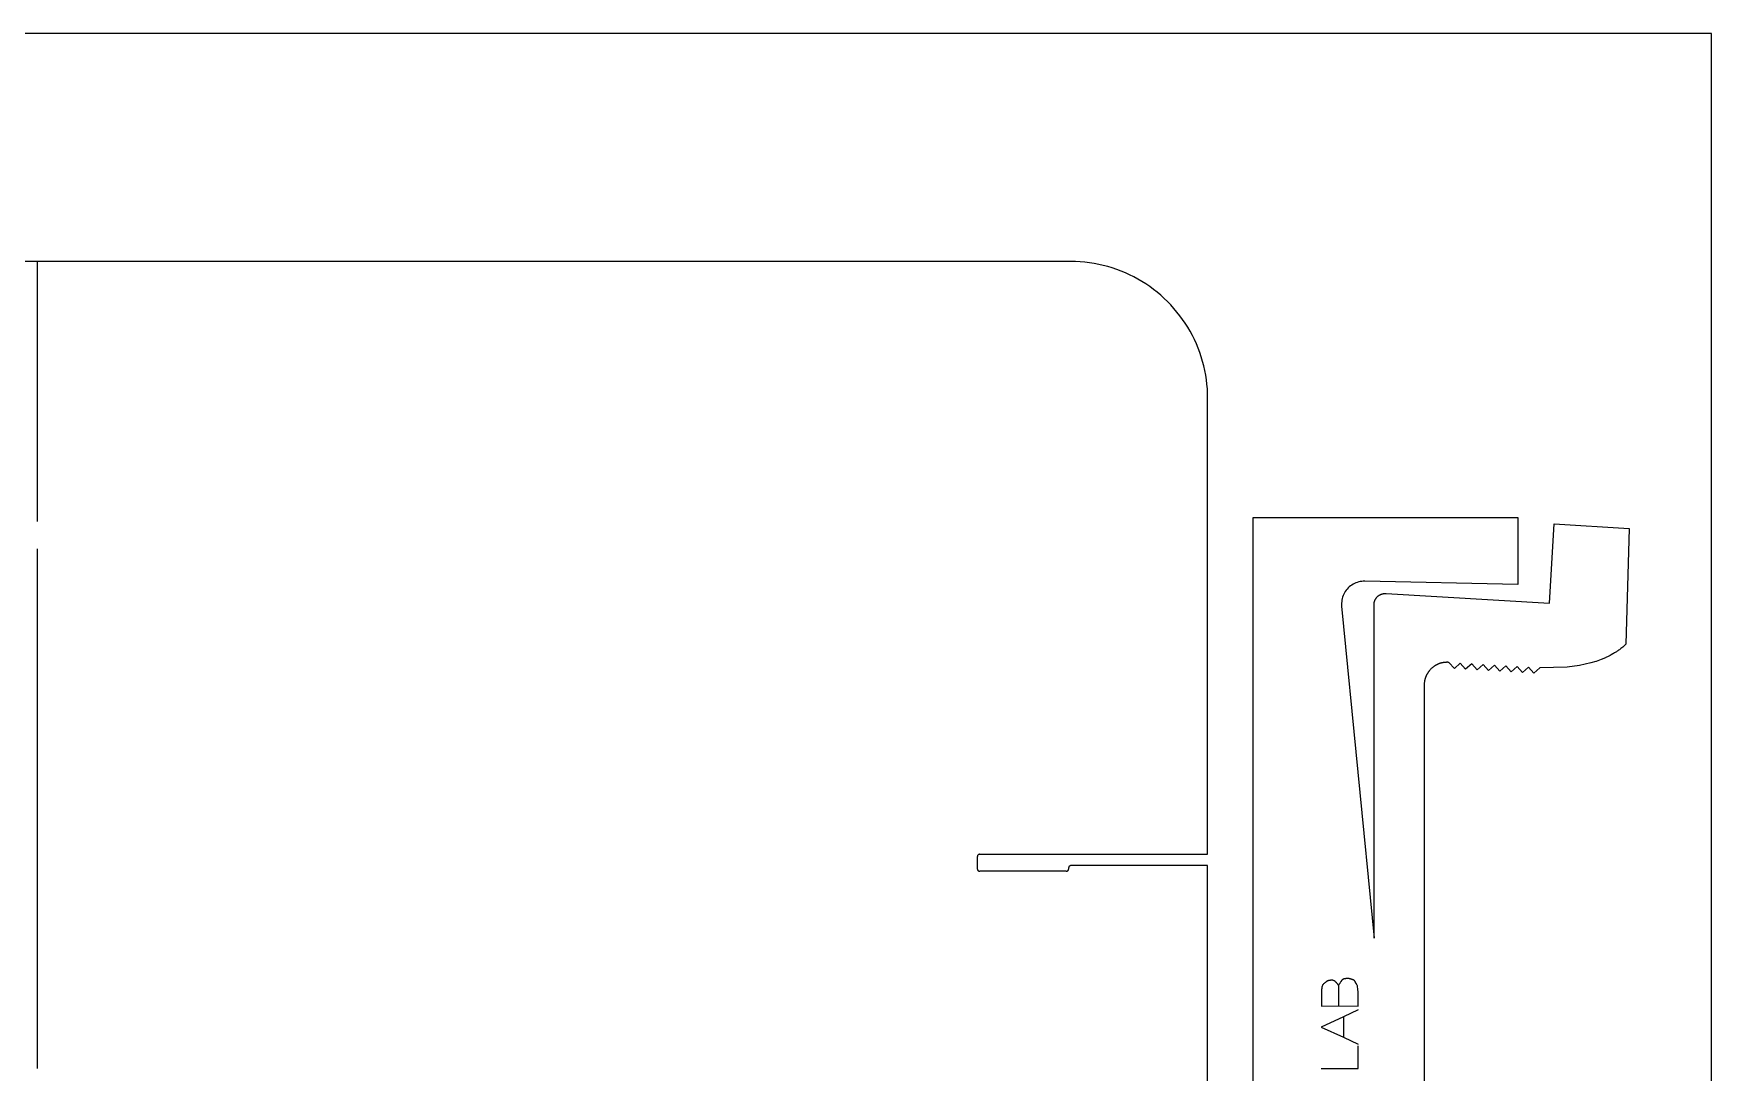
# Model space of a CAD drawing. Extents: x -148 to 148, y -92 to 92.
# Drawn here: x 0.8 to 148, y 0.9 to 92 of the extents above; entities that cross this region are included whole.
import ezdxf

# ---------------------------------------------------------------- set-up
doc = ezdxf.new("R2010")
doc.units = 0
doc.header["$MEASUREMENT"] = 0
doc.layers.get('0').update_dxf_attribs({"linetype": 'CONTINUOUS'})

msp = doc.modelspace()

# ---------------------------------------------------------------- linework, layer by layer
for p, q in [((148, 92), (-143, 92)), ((148, -92), (148, 92)), ((1.09, 72), (-2.51, 72)), ((91.79, 72), (1.09, 72)), ((1.09, 72), (1.09, 49.2)), ((92.2, 71.99), (91.79, 72)), ((92.61, 71.97), (92.2, 71.99)), ((93.02, 71.94), (92.61, 71.97)), ((93.43, 71.89), (93.02, 71.94)), ((93.83, 71.83), (93.43, 71.89)), ((94.23, 71.75), (93.83, 71.83)), ((94.63, 71.66), (94.23, 71.75)), ((95.03, 71.56), (94.63, 71.66)), ((95.42, 71.44), (95.03, 71.56)), ((95.81, 71.31), (95.42, 71.44)), ((96.2, 71.16), (95.81, 71.31)), ((96.57, 71.01), (96.2, 71.16)), ((96.95, 70.84), (96.57, 71.01)), ((97.31, 70.65), (96.95, 70.84)), ((97.67, 70.46), (97.31, 70.65)), ((98.03, 70.25), (97.67, 70.46)), ((98.37, 70.03), (98.03, 70.25)), ((98.71, 69.8), (98.37, 70.03)), ((99.04, 69.56), (98.71, 69.8)), ((99.37, 69.31), (99.04, 69.56)), ((99.68, 69.04), (99.37, 69.31)), ((99.98, 68.77), (99.68, 69.04)), ((100.28, 68.49), (99.98, 68.77)), ((100.56, 68.19), (100.28, 68.49)), ((100.84, 67.89), (100.56, 68.19)), ((101.1, 67.57), (100.84, 67.89)), ((101.35, 67.25), (101.1, 67.57)), ((101.6, 66.92), (101.35, 67.25)), ((101.83, 66.58), (101.6, 66.92)), ((102.05, 66.24), (101.83, 66.58)), ((102.25, 65.88), (102.05, 66.24)), ((102.45, 65.52), (102.25, 65.88)), ((102.63, 65.15), (102.45, 65.52)), ((102.8, 64.78), (102.63, 65.15)), ((102.96, 64.4), (102.8, 64.78)), ((103.1, 64.02), (102.96, 64.4)), ((103.23, 63.63), (103.1, 64.02)), ((103.35, 63.24), (103.23, 63.63)), ((103.45, 62.84), (103.35, 63.24)), ((103.54, 62.44), (103.45, 62.84)), ((103.62, 62.04), (103.54, 62.44)), ((103.68, 61.63), (103.62, 62.04)), ((103.73, 61.23), (103.68, 61.63)), ((103.77, 60.82), (103.73, 61.23)), ((103.79, 60.41), (103.77, 60.82)), ((103.79, 60), (103.79, 60.41)), ((103.79, 20), (103.79, 60)), ((107.79, 0), (107.79, 49.54)), ((107.79, 49.54), (131, 49.54)), ((131, 49.54), (131, 43.65)), ((133.79, 42.04), (134.2, 49)), ((134.2, 49), (140.77, 48.57)), ((140.77, 48.57), (140.48, 38.43)), ((1.09, 46.8), (1.09, 1.2)), ((115.74, 42.81), (115.68, 42.69)), ((115.8, 42.93), (115.74, 42.81)), ((115.87, 43.05), (115.8, 42.93)), ((115.95, 43.16), (115.87, 43.05)), ((116.03, 43.26), (115.95, 43.16)), ((116.13, 43.36), (116.03, 43.26)), ((116.22, 43.45), (116.13, 43.36)), ((116.33, 43.54), (116.22, 43.45)), ((116.44, 43.62), (116.33, 43.54)), ((116.55, 43.69), (116.44, 43.62)), ((116.67, 43.75), (116.55, 43.69)), ((116.8, 43.81), (116.67, 43.75)), ((116.92, 43.85), (116.8, 43.81)), ((117.05, 43.89), (116.92, 43.85)), ((117.19, 43.92), (117.05, 43.89)), ((117.32, 43.94), (117.19, 43.92)), ((117.45, 43.95), (117.32, 43.94)), ((117.59, 43.95), (117.45, 43.95)), ((131, 43.65), (117.59, 43.95)), ((118.79, 42.68), (118.82, 42.7)), ((118.82, 42.7), (118.84, 42.72)), ((118.84, 42.72), (118.86, 42.73)), ((118.86, 42.73), (118.88, 42.75)), ((118.88, 42.75), (118.91, 42.76)), ((118.91, 42.76), (118.93, 42.77)), ((118.93, 42.77), (118.95, 42.78)), ((118.95, 42.78), (118.97, 42.79)), ((118.97, 42.79), (119, 42.8)), ((119, 42.8), (119.02, 42.81)), ((119.02, 42.81), (119.05, 42.82)), ((119.05, 42.82), (119.07, 42.83)), ((119.07, 42.83), (119.1, 42.84)), ((119.1, 42.84), (119.12, 42.85)), ((119.12, 42.85), (119.15, 42.85)), ((119.15, 42.85), (119.17, 42.86)), ((119.17, 42.86), (119.2, 42.86)), ((119.2, 42.86), (119.22, 42.87)), ((119.22, 42.87), (119.25, 42.87)), ((119.25, 42.87), (119.27, 42.88)), ((119.27, 42.88), (119.3, 42.88)), ((119.3, 42.88), (119.33, 42.88)), ((119.33, 42.88), (119.37, 42.88)), ((119.37, 42.88), (119.41, 42.88)), ((119.41, 42.88), (119.45, 42.88)), ((119.45, 42.88), (133.79, 42.04)), ((115.56, 42.16), (115.55, 42.03)), ((115.55, 42.03), (115.55, 41.89)), ((115.55, 41.89), (115.55, 41.76)), ((115.55, 41.76), (118.39, 12.65)), ((115.58, 42.3), (115.56, 42.16)), ((115.6, 42.43), (115.58, 42.3)), ((115.64, 42.56), (115.6, 42.43)), ((115.68, 42.69), (115.64, 42.56)), ((118.39, 41.99), (118.4, 42.03)), ((118.39, 41.96), (118.39, 41.99)), ((118.39, 41.92), (118.39, 41.96)), ((118.39, 41.88), (118.39, 41.92)), ((118.39, 39.88), (118.39, 41.88)), ((118.4, 42.06), (118.41, 42.08)), ((118.4, 42.03), (118.4, 42.06)), ((118.41, 42.11), (118.42, 42.13)), ((118.41, 42.08), (118.41, 42.11)), ((118.42, 42.13), (118.43, 42.16)), ((118.43, 42.18), (118.44, 42.21)), ((118.43, 42.16), (118.43, 42.18)), ((118.44, 42.21), (118.45, 42.23)), ((118.45, 42.23), (118.46, 42.25)), ((118.46, 42.25), (118.47, 42.28)), ((118.47, 42.28), (118.48, 42.3)), ((118.48, 42.3), (118.49, 42.33)), ((118.49, 42.33), (118.5, 42.35)), ((118.5, 42.35), (118.52, 42.37)), ((118.52, 42.37), (118.53, 42.39)), ((118.53, 42.39), (118.54, 42.42)), ((118.54, 42.42), (118.56, 42.44)), ((118.56, 42.44), (118.57, 42.46)), ((118.57, 42.46), (118.59, 42.48)), ((118.59, 42.48), (118.6, 42.5)), ((118.6, 42.5), (118.62, 42.53)), ((118.62, 42.53), (118.65, 42.56)), ((118.65, 42.56), (118.68, 42.58)), ((118.68, 42.58), (118.7, 42.61)), ((118.7, 42.61), (118.73, 42.63)), ((118.73, 42.63), (118.76, 42.66)), ((118.76, 42.66), (118.79, 42.68)), ((118.39, 12.65), (118.39, 39.88)), ((140.36, 38.3), (140.28, 38.23)), ((140.48, 38.43), (140.36, 38.3)), ((124.46, 36.81), (124.43, 36.8)), ((124.48, 36.81), (124.46, 36.81)), ((124.51, 36.82), (124.48, 36.81)), ((124.53, 36.82), (124.51, 36.82)), ((124.56, 36.82), (124.53, 36.82)), ((124.58, 36.83), (124.56, 36.82)), ((124.61, 36.83), (124.58, 36.83)), ((124.66, 36.83), (124.61, 36.83)), ((124.71, 36.83), (124.66, 36.83)), ((124.76, 36.84), (124.71, 36.83)), ((124.81, 36.84), (124.76, 36.84)), ((124.86, 36.84), (124.81, 36.84)), ((124.91, 36.83), (124.86, 36.84)), ((124.97, 36.83), (124.91, 36.83)), ((125.44, 36.3), (124.97, 36.83)), ((137.86, 36.91), (137.41, 36.78)), ((137.89, 36.92), (137.86, 36.91)), ((138.31, 37.07), (137.89, 36.92)), ((138.71, 37.24), (138.31, 37.07)), ((138.74, 37.25), (138.71, 37.24)), ((138.93, 37.34), (138.74, 37.25)), ((139.11, 37.44), (138.93, 37.34)), ((139.21, 37.49), (139.11, 37.44)), ((139.35, 37.57), (139.21, 37.49)), ((139.41, 37.61), (139.35, 37.57)), ((139.49, 37.66), (139.41, 37.61)), ((139.61, 37.73), (139.49, 37.66)), ((139.67, 37.77), (139.61, 37.73)), ((139.74, 37.81), (139.67, 37.77)), ((139.8, 37.85), (139.74, 37.81)), ((139.85, 37.9), (139.8, 37.85)), ((139.92, 37.94), (139.85, 37.9)), ((139.96, 37.97), (139.92, 37.94)), ((140.04, 38.04), (139.96, 37.97)), ((140.13, 38.1), (140.04, 38.04)), ((140.21, 38.17), (140.13, 38.1)), ((140.28, 38.23), (140.21, 38.17)), ((122.86, 35.34), (122.85, 35.31)), ((122.87, 35.39), (122.86, 35.36)), ((122.86, 35.36), (122.86, 35.34)), ((122.88, 35.41), (122.87, 35.39)), ((122.89, 35.46), (122.88, 35.44)), ((122.88, 35.44), (122.88, 35.41)), ((122.9, 35.48), (122.89, 35.46)), ((122.91, 35.51), (122.9, 35.48)), ((122.92, 35.53), (122.91, 35.51)), ((122.93, 35.56), (122.92, 35.53)), ((122.94, 35.58), (122.93, 35.56)), ((122.95, 35.6), (122.94, 35.58)), ((122.96, 35.63), (122.95, 35.6)), ((122.97, 35.65), (122.96, 35.63)), ((122.98, 35.68), (122.97, 35.65)), ((122.99, 35.7), (122.98, 35.68)), ((123, 35.72), (122.99, 35.7)), ((123.01, 35.75), (123, 35.72)), ((123.02, 35.77), (123.01, 35.75)), ((123.04, 35.79), (123.02, 35.77)), ((123.05, 35.81), (123.04, 35.79)), ((123.06, 35.84), (123.05, 35.81)), ((123.07, 35.86), (123.06, 35.84)), ((123.09, 35.88), (123.07, 35.86)), ((123.1, 35.9), (123.09, 35.88)), ((123.11, 35.92), (123.1, 35.9)), ((123.13, 35.94), (123.11, 35.92)), ((123.14, 35.97), (123.13, 35.94)), ((123.16, 35.99), (123.14, 35.97)), ((123.17, 36.01), (123.16, 35.99)), ((123.19, 36.03), (123.17, 36.01)), ((123.2, 36.05), (123.19, 36.03)), ((123.22, 36.07), (123.2, 36.05)), ((123.25, 36.11), (123.22, 36.07)), ((123.28, 36.15), (123.25, 36.11)), ((123.32, 36.18), (123.28, 36.15)), ((123.35, 36.22), (123.32, 36.18)), ((123.39, 36.26), (123.35, 36.22)), ((123.42, 36.29), (123.39, 36.26)), ((123.46, 36.32), (123.42, 36.29)), ((123.49, 36.36), (123.46, 36.32)), ((123.53, 36.39), (123.49, 36.36)), ((123.57, 36.42), (123.53, 36.39)), ((123.61, 36.45), (123.57, 36.42)), ((123.65, 36.48), (123.61, 36.45)), ((123.68, 36.49), (123.65, 36.48)), ((123.7, 36.51), (123.68, 36.49)), ((123.72, 36.52), (123.7, 36.51)), ((123.74, 36.54), (123.72, 36.52)), ((123.76, 36.55), (123.74, 36.54)), ((123.78, 36.56), (123.76, 36.55)), ((123.81, 36.58), (123.78, 36.56)), ((123.83, 36.59), (123.81, 36.58)), ((123.85, 36.6), (123.83, 36.59)), ((123.87, 36.61), (123.85, 36.6)), ((123.9, 36.62), (123.87, 36.61)), ((123.92, 36.64), (123.9, 36.62)), ((123.94, 36.65), (123.92, 36.64)), ((123.97, 36.66), (123.94, 36.65)), ((123.99, 36.67), (123.97, 36.66)), ((124.01, 36.68), (123.99, 36.67)), ((124.04, 36.69), (124.01, 36.68)), ((124.06, 36.7), (124.04, 36.69)), ((124.09, 36.71), (124.06, 36.7)), ((124.11, 36.72), (124.09, 36.71)), ((124.13, 36.72), (124.11, 36.72)), ((124.16, 36.73), (124.13, 36.72)), ((124.18, 36.74), (124.16, 36.73)), ((124.21, 36.75), (124.18, 36.74)), ((124.23, 36.76), (124.21, 36.75)), ((124.26, 36.76), (124.23, 36.76)), ((124.28, 36.77), (124.26, 36.76)), ((124.31, 36.78), (124.28, 36.77)), ((124.33, 36.78), (124.31, 36.78)), ((124.36, 36.79), (124.33, 36.78)), ((124.38, 36.79), (124.36, 36.79)), ((124.41, 36.8), (124.38, 36.79)), ((124.43, 36.8), (124.41, 36.8)), ((125.96, 36.77), (125.44, 36.3)), ((126.43, 36.24), (125.96, 36.77)), ((126.96, 36.71), (126.43, 36.24)), ((127.43, 36.18), (126.96, 36.71)), ((127.96, 36.65), (127.43, 36.18)), ((128.43, 36.13), (127.96, 36.65)), ((128.96, 36.6), (128.43, 36.13)), ((129.43, 36.07), (128.96, 36.6)), ((129.96, 36.54), (129.43, 36.07)), ((130.43, 36.01), (129.96, 36.54)), ((130.96, 36.48), (130.43, 36.01)), ((131.43, 35.95), (130.96, 36.48)), ((131.95, 36.42), (131.43, 35.95)), ((132.42, 35.89), (131.95, 36.42)), ((132.95, 36.36), (132.42, 35.89)), ((135.35, 36.42), (132.95, 36.36)), ((136.43, 36.56), (135.35, 36.42)), ((137.41, 36.78), (136.43, 36.56)), ((122.8, 34.94), (122.79, 34.89)), ((122.79, 34.89), (122.79, 34.84)), ((122.79, 34.84), (122.79, 34.59)), ((122.79, 34.59), (122.79, 12.65)), ((122.81, 35.09), (122.8, 35.04)), ((122.8, 35.04), (122.8, 34.99)), ((122.8, 34.99), (122.8, 34.94)), ((122.82, 35.14), (122.81, 35.09)), ((122.83, 35.21), (122.82, 35.19)), ((122.82, 35.19), (122.82, 35.16)), ((122.82, 35.16), (122.82, 35.14)), ((122.84, 35.26), (122.83, 35.24)), ((122.83, 35.24), (122.83, 35.21)), ((122.85, 35.31), (122.84, 35.29)), ((122.84, 35.29), (122.84, 35.26)), ((83.6, 19.83), (83.59, 19.8)), ((83.59, 18.7), (83.59, 19.8)), ((83.61, 19.88), (83.6, 19.86)), ((83.6, 19.86), (83.6, 19.83)), ((83.62, 19.91), (83.61, 19.88)), ((83.64, 19.93), (83.62, 19.91)), ((83.66, 19.95), (83.64, 19.93)), ((83.69, 19.97), (83.66, 19.95)), ((83.71, 19.98), (83.69, 19.97)), ((83.74, 19.99), (83.71, 19.98)), ((83.76, 20), (83.74, 19.99)), ((83.79, 20), (83.76, 20)), ((83.79, 20), (103.79, 20)), ((83.59, 18.7), (83.6, 18.67)), ((83.6, 18.67), (83.6, 18.64)), ((83.6, 18.64), (83.61, 18.62)), ((83.61, 18.62), (83.62, 18.59)), ((83.62, 18.59), (83.64, 18.57)), ((83.64, 18.57), (83.66, 18.55)), ((83.66, 18.55), (83.69, 18.53)), ((83.69, 18.53), (83.71, 18.52)), ((83.71, 18.52), (83.74, 18.51)), ((83.74, 18.51), (83.76, 18.5)), ((83.76, 18.5), (83.79, 18.5)), ((91.39, 18.5), (83.79, 18.5)), ((91.39, 18.5), (91.42, 18.5)), ((91.42, 18.5), (91.45, 18.51)), ((91.45, 18.51), (91.48, 18.52)), ((91.48, 18.52), (91.5, 18.53)), ((91.5, 18.53), (91.52, 18.55)), ((91.52, 18.55), (91.54, 18.57)), ((91.54, 18.57), (91.56, 18.59)), ((91.56, 18.59), (91.58, 18.62)), ((91.58, 18.62), (91.59, 18.64)), ((91.6, 18.83), (91.59, 18.8)), ((91.59, 18.8), (91.59, 18.7)), ((91.59, 18.67), (91.59, 18.7)), ((91.59, 18.64), (91.59, 18.67)), ((91.61, 18.88), (91.6, 18.86)), ((91.6, 18.86), (91.6, 18.83)), ((91.62, 18.91), (91.61, 18.88)), ((91.64, 18.93), (91.62, 18.91)), ((91.66, 18.95), (91.64, 18.93)), ((91.69, 18.97), (91.66, 18.95)), ((91.71, 18.98), (91.69, 18.97)), ((91.74, 18.99), (91.71, 18.98)), ((91.76, 19), (91.74, 18.99)), ((91.79, 19), (91.76, 19)), ((103.79, 19), (91.79, 19)), ((103.79, -19), (103.79, 19)), ((122.79, 12.65), (122.79, 0)), ((114.35, 8.89), (114.18, 8.81)), ((114.37, 8.9), (114.35, 8.89)), ((114.4, 8.91), (114.37, 8.9)), ((114.43, 8.92), (114.4, 8.91)), ((114.46, 8.92), (114.43, 8.92)), ((114.49, 8.93), (114.46, 8.92)), ((114.53, 8.93), (114.49, 8.93)), ((114.56, 8.94), (114.53, 8.93)), ((114.59, 8.94), (114.56, 8.94)), ((114.62, 8.94), (114.59, 8.94)), ((114.65, 8.94), (114.62, 8.94)), ((114.67, 8.95), (114.65, 8.94)), ((114.7, 8.95), (114.67, 8.95)), ((114.73, 8.94), (114.7, 8.95)), ((114.75, 8.94), (114.73, 8.94)), ((114.78, 8.94), (114.75, 8.94)), ((114.8, 8.93), (114.78, 8.94)), ((114.83, 8.92), (114.8, 8.93)), ((114.85, 8.91), (114.83, 8.92)), ((114.88, 8.9), (114.85, 8.91)), ((114.9, 8.89), (114.88, 8.9)), ((114.92, 8.88), (114.9, 8.89)), ((114.95, 8.86), (114.92, 8.88)), ((114.97, 8.85), (114.95, 8.86)), ((114.99, 8.83), (114.97, 8.85)), ((115.49, 8.84), (115.47, 8.81)), ((115.57, 8.94), (115.49, 8.84)), ((115.64, 9.01), (115.57, 8.94)), ((115.66, 9.02), (115.64, 9.01)), ((115.68, 9.04), (115.66, 9.02)), ((115.71, 9.05), (115.68, 9.04)), ((115.74, 9.06), (115.71, 9.05)), ((115.76, 9.06), (115.74, 9.06)), ((115.79, 9.07), (115.76, 9.06)), ((115.82, 9.08), (115.79, 9.07)), ((115.85, 9.08), (115.82, 9.08)), ((115.88, 9.08), (115.85, 9.08)), ((115.91, 9.09), (115.88, 9.08)), ((115.94, 9.09), (115.91, 9.09)), ((115.97, 9.09), (115.94, 9.09)), ((116.01, 9.09), (115.97, 9.09)), ((116.05, 9.09), (116.01, 9.09)), ((116.08, 9.09), (116.05, 9.09)), ((116.11, 9.09), (116.08, 9.09)), ((116.14, 9.09), (116.11, 9.09)), ((116.18, 9.09), (116.14, 9.09)), ((116.21, 9.09), (116.18, 9.09)), ((116.23, 9.08), (116.21, 9.09)), ((116.26, 9.08), (116.23, 9.08)), ((116.29, 9.07), (116.26, 9.08)), ((116.31, 9.07), (116.29, 9.07)), ((116.34, 9.06), (116.31, 9.07)), ((116.36, 9.05), (116.34, 9.06)), ((116.39, 9.04), (116.36, 9.05)), ((116.42, 9.03), (116.39, 9.04)), ((116.45, 9.02), (116.42, 9.03)), ((116.47, 9), (116.45, 9.02)), ((116.5, 9), (116.47, 9)), ((116.53, 8.99), (116.5, 9)), ((116.56, 8.98), (116.53, 8.99)), ((116.59, 8.97), (116.56, 8.98)), ((116.61, 8.96), (116.59, 8.97)), ((116.64, 8.94), (116.61, 8.96)), ((116.66, 8.92), (116.64, 8.94)), ((116.68, 8.9), (116.66, 8.92)), ((116.7, 8.88), (116.68, 8.9)), ((116.72, 8.86), (116.7, 8.88)), ((116.74, 8.84), (116.72, 8.86)), ((116.75, 8.81), (116.74, 8.84)), ((113.79, 8.02), (113.78, 7.98)), ((113.78, 7.98), (113.78, 6.67)), ((113.8, 8.2), (113.79, 8.18)), ((113.79, 8.18), (113.79, 8.15)), ((113.79, 8.15), (113.79, 8.12)), ((113.79, 8.12), (113.79, 8.08)), ((113.79, 8.08), (113.79, 8.05)), ((113.79, 8.05), (113.79, 8.02)), ((113.81, 8.29), (113.8, 8.26)), ((113.8, 8.26), (113.8, 8.23)), ((113.8, 8.23), (113.8, 8.2)), ((113.82, 8.36), (113.81, 8.33)), ((113.81, 8.33), (113.81, 8.29)), ((113.83, 8.39), (113.82, 8.36)), ((113.84, 8.43), (113.83, 8.39)), ((113.86, 8.47), (113.84, 8.43)), ((113.87, 8.51), (113.86, 8.47)), ((113.88, 8.53), (113.87, 8.51)), ((113.93, 8.58), (113.88, 8.53)), ((113.97, 8.63), (113.93, 8.58)), ((114.01, 8.67), (113.97, 8.63)), ((114.05, 8.7), (114.01, 8.67)), ((114.09, 8.73), (114.05, 8.7)), ((114.12, 8.76), (114.09, 8.73)), ((114.15, 8.79), (114.12, 8.76)), ((114.18, 8.81), (114.15, 8.79)), ((115.02, 8.81), (114.99, 8.83)), ((115.04, 8.79), (115.02, 8.81)), ((115.06, 8.77), (115.04, 8.79)), ((115.08, 8.75), (115.06, 8.77)), ((115.1, 8.73), (115.08, 8.75)), ((115.12, 8.71), (115.1, 8.73)), ((115.14, 8.69), (115.12, 8.71)), ((115.16, 8.67), (115.14, 8.69)), ((115.17, 8.65), (115.16, 8.67)), ((115.19, 8.63), (115.17, 8.65)), ((115.21, 8.61), (115.19, 8.63)), ((115.22, 8.58), (115.21, 8.61)), ((115.24, 8.56), (115.22, 8.58)), ((115.25, 8.54), (115.24, 8.56)), ((115.27, 8.52), (115.25, 8.54)), ((115.28, 8.49), (115.27, 8.52)), ((115.31, 8.55), (115.28, 8.49)), ((115.28, 8.49), (115.28, 6.69)), ((115.34, 8.6), (115.31, 8.55)), ((115.35, 8.62), (115.34, 8.6)), ((115.36, 8.64), (115.35, 8.62)), ((115.38, 8.67), (115.36, 8.64)), ((115.39, 8.69), (115.38, 8.67)), ((115.42, 8.73), (115.39, 8.69)), ((115.44, 8.77), (115.42, 8.73)), ((115.47, 8.81), (115.44, 8.77)), ((116.77, 8.79), (116.75, 8.81)), ((116.78, 8.76), (116.77, 8.79)), ((116.84, 8.63), (116.78, 8.76)), ((116.89, 8.53), (116.84, 8.63)), ((116.92, 8.47), (116.89, 8.53)), ((116.93, 8.44), (116.92, 8.47)), ((116.94, 8.41), (116.93, 8.44)), ((116.96, 8.15), (116.94, 8.41)), ((116.99, 7.9), (116.96, 8.15)), ((116.99, 6.67), (116.99, 7.9)), ((113.78, 6.67), (115.28, 6.69)), ((115.28, 6.69), (116.99, 6.67)), ((117.01, 6.34), (115.71, 5.74)), ((115.71, 5.74), (113.76, 4.82)), ((113.76, 4.82), (115.71, 3.94)), ((115.71, 5.74), (115.71, 3.94)), ((115.71, 3.94), (117.01, 3.35)), ((117.01, 1.2), (117.01, 3.2)), ((113.76, 1.2), (117.01, 1.2))]:
    msp.add_line(p, q)

doc.saveas('drawing.dxf')
